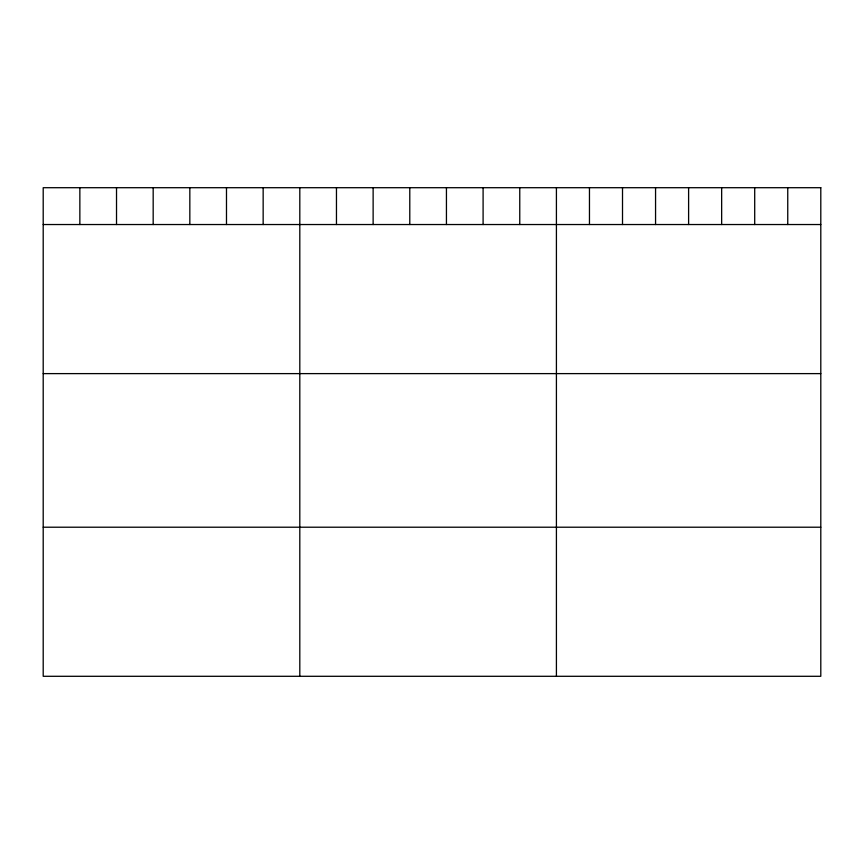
<?xml version="1.0" encoding="UTF-8"?>
<svg xmlns="http://www.w3.org/2000/svg" width="864" height="864" viewBox="0 0 864 864"><rect width="100%" height="100%" fill="white"/><g stroke="black" fill="none" stroke-linecap="round" stroke-linejoin="round"><path stroke-width="1.3" d="M43.2 224.532L820.8 224.532M43.2 373.615L820.8 373.615M43.2 527.213L820.8 527.213M787.752 187.704L787.752 224.532M754.704 187.704L754.704 224.532M721.656 187.704L721.656 224.532M688.608 187.704L688.608 224.532M655.56 187.704L655.56 224.532M622.512 187.704L622.512 224.532M589.464 187.704L589.464 224.532M556.416 187.704L556.416 676.296M519.761 187.704L519.761 224.532M483.095 187.704L483.095 224.532M446.44 187.704L446.44 224.532M409.784 187.704L409.784 224.532M373.129 187.704L373.129 224.532M336.463 187.704L336.463 224.532M299.808 187.704L299.808 676.296M263.153 187.704L263.153 224.532M226.487 187.704L226.487 224.532M189.832 187.704L189.832 224.532M153.176 187.704L153.176 224.532M116.521 187.704L116.521 224.532M79.855 187.704L79.855 224.532M820.8 187.704L43.2 187.704L43.2 676.296L820.8 676.296L820.8 187.704"/></g></svg>
